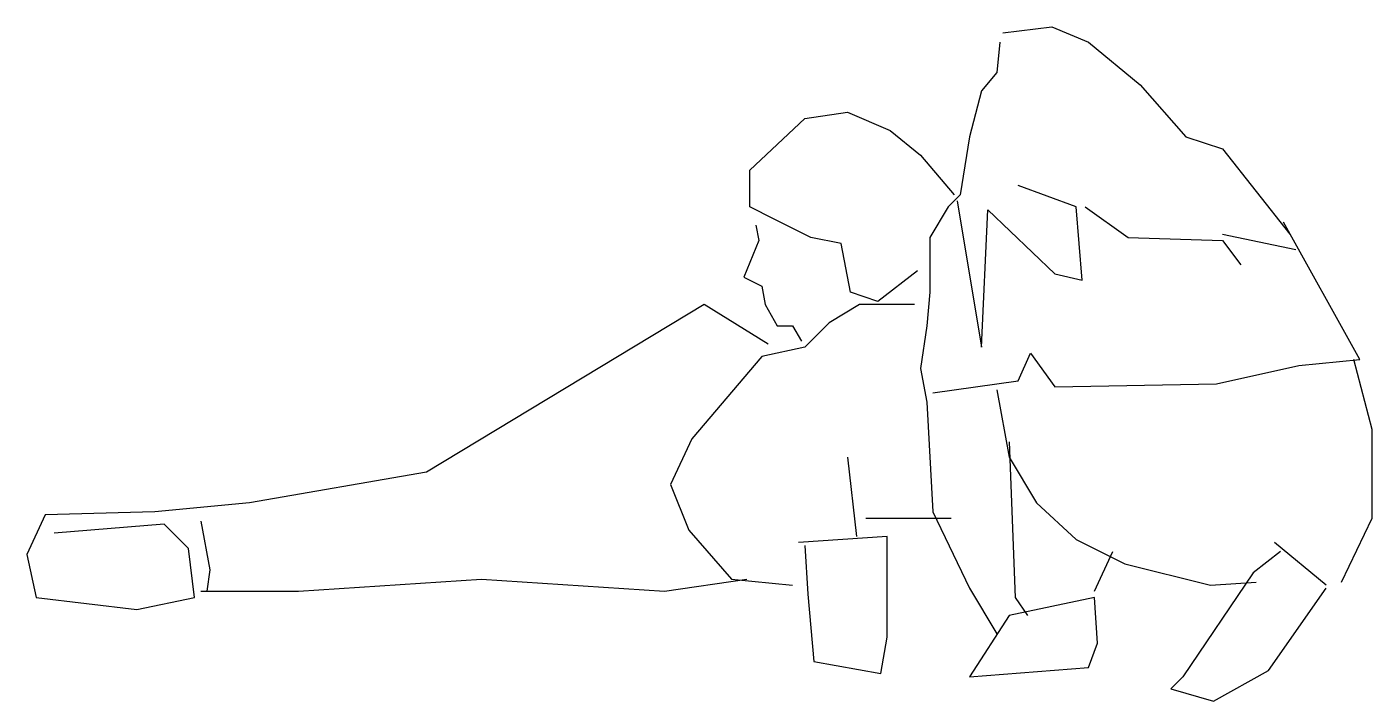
# Model space of a CAD drawing. Header units: millimetres. Extents: x -1535.38 to -1534.05, y 1848.42 to 1849.08.
import ezdxf

# ---------------------------------------------------------------- set-up
doc = ezdxf.new("R2010")
doc.units = ezdxf.units.MM
doc.header["$LTSCALE"] = 10
doc.layers.add('Humanos', color=2, linetype='Continuous')

msp = doc.modelspace()

# ---------------------------------------------------------------- linework, layer by layer
at = {"layer": 'Humanos'}
for p, q in [((-1534.4167, 1849.0786), (-1534.3687, 1849.0846)), ((-1534.3687, 1849.0846), (-1534.3327, 1849.0696)), ((-1534.4197, 1849.0696), (-1534.4227, 1849.0396)), ((-1534.3327, 1849.0696), (-1534.2817, 1849.0276)), ((-1534.4227, 1849.0396), (-1534.4377, 1849.0216)), ((-1534.2817, 1849.0276), (-1534.2367, 1848.9766)), ((-1534.4377, 1849.0216), (-1534.4497, 1848.9766)), ((-1534.6117, 1848.9946), (-1534.5697, 1849.0006)), ((-1534.5697, 1849.0006), (-1534.5277, 1848.9826)), ((-1534.6657, 1848.9436), (-1534.6117, 1848.9946)), ((-1534.5277, 1848.9826), (-1534.4977, 1848.9586)), ((-1534.4497, 1848.9766), (-1534.4587, 1848.9196)), ((-1534.2367, 1848.9766), (-1534.2007, 1848.9646)), ((-1534.2007, 1848.9646), (-1534.1347, 1848.8806)), ((-1534.4977, 1848.9586), (-1534.4647, 1848.9196)), ((-1534.6657, 1848.9076), (-1534.6657, 1848.9436)), ((-1534.4587, 1848.9196), (-1534.4707, 1848.9076)), ((-1534.3447, 1848.9076), (-1534.4017, 1848.9286)), ((-1534.6417, 1848.8956), (-1534.6657, 1848.9076)), ((-1534.4707, 1848.9076), (-1534.4887, 1848.8776)), ((-1534.4617, 1848.9136), (-1534.4377, 1848.7696)), ((-1534.3387, 1848.8356), (-1534.3447, 1848.9076)), ((-1534.3357, 1848.9076), (-1534.2937, 1848.8776)), ((-1534.6057, 1848.8776), (-1534.6417, 1848.8956)), ((-1534.4377, 1848.7696), (-1534.4317, 1848.9046)), ((-1534.4317, 1848.9046), (-1534.3657, 1848.8416)), ((-1534.0657, 1848.7576), (-1534.1407, 1848.8926)), ((-1534.6597, 1848.8896), (-1534.6567, 1848.8746)), ((-1534.2007, 1848.8806), (-1534.1287, 1848.8656)), ((-1534.6567, 1848.8746), (-1534.6717, 1848.8386)), ((-1534.5757, 1848.8716), (-1534.6057, 1848.8776)), ((-1534.5667, 1848.8236), (-1534.5757, 1848.8716)), ((-1534.4887, 1848.8776), (-1534.4887, 1848.8236)), ((-1534.2937, 1848.8776), (-1534.2007, 1848.8746)), ((-1534.2007, 1848.8746), (-1534.1827, 1848.8506)), ((-1534.5007, 1848.8446), (-1534.5397, 1848.8146)), ((-1534.3657, 1848.8416), (-1534.3387, 1848.8356)), ((-1534.6717, 1848.8386), (-1534.6537, 1848.8296)), ((-1534.6537, 1848.8296), (-1534.6507, 1848.8116)), ((-1534.5397, 1848.8146), (-1534.5667, 1848.8236)), ((-1534.4887, 1848.8236), (-1534.4917, 1848.7906)), ((-1534.7107, 1848.8116), (-1534.9837, 1848.6466)), ((-1534.6477, 1848.7726), (-1534.7107, 1848.8116)), ((-1534.6507, 1848.8116), (-1534.6387, 1848.7906)), ((-1534.5577, 1848.8116), (-1534.5877, 1848.7936)), ((-1534.5037, 1848.8116), (-1534.5577, 1848.8116)), ((-1534.6387, 1848.7906), (-1534.6237, 1848.7906)), ((-1534.6237, 1848.7906), (-1534.6147, 1848.7756)), ((-1534.5877, 1848.7936), (-1534.6117, 1848.7696)), ((-1534.4917, 1848.7906), (-1534.4977, 1848.7486)), ((-1534.6537, 1848.7606), (-1534.7227, 1848.6796)), ((-1534.6117, 1848.7696), (-1534.6537, 1848.7606)), ((-1534.4017, 1848.7366), (-1534.3897, 1848.7636)), ((-1534.3897, 1848.7636), (-1534.3657, 1848.7306)), ((-1534.4977, 1848.7486), (-1534.4917, 1848.7156)), ((-1534.2067, 1848.7336), (-1534.1257, 1848.7516)), ((-1534.1257, 1848.7516), (-1534.0657, 1848.7576)), ((-1534.0537, 1848.6886), (-1534.0717, 1848.7576)), ((-1534.4857, 1848.7246), (-1534.4017, 1848.7366)), ((-1534.4227, 1848.7276), (-1534.4107, 1848.6616)), ((-1534.3657, 1848.7306), (-1534.2067, 1848.7336)), ((-1534.4917, 1848.7156), (-1534.4857, 1848.6076)), ((-1534.0537, 1848.6016), (-1534.0537, 1848.6886)), ((-1534.7227, 1848.6796), (-1534.7437, 1848.6346)), ((-1534.4107, 1848.6766), (-1534.4047, 1848.5236)), ((-1534.5697, 1848.6616), (-1534.5607, 1848.5836)), ((-1534.4107, 1848.6616), (-1534.3837, 1848.6166)), ((-1534.9837, 1848.6466), (-1535.1577, 1848.6166)), ((-1534.7437, 1848.6346), (-1534.7257, 1848.5896)), ((-1535.1577, 1848.6166), (-1535.2507, 1848.6076)), ((-1534.3837, 1848.6166), (-1534.3447, 1848.5806)), ((-1535.3587, 1848.6046), (-1535.3767, 1848.5656)), ((-1535.2507, 1848.6076), (-1535.3587, 1848.6046)), ((-1534.5517, 1848.6016), (-1534.4677, 1848.6016)), ((-1534.4857, 1848.6076), (-1534.4497, 1848.5326)), ((-1534.0837, 1848.5386), (-1534.0537, 1848.6016)), ((-1535.2417, 1848.5956), (-1535.3497, 1848.5866)), ((-1535.2177, 1848.5716), (-1535.2417, 1848.5956)), ((-1535.2057, 1848.5986), (-1535.1967, 1848.5506)), ((-1534.7257, 1848.5896), (-1534.6837, 1848.5416)), ((-1534.5307, 1848.5836), (-1534.6177, 1848.5776)), ((-1534.5307, 1848.4846), (-1534.5307, 1848.5836)), ((-1534.3447, 1848.5806), (-1534.2967, 1848.5566)), ((-1534.0987, 1848.5356), (-1534.1497, 1848.5776)), ((-1535.3767, 1848.5656), (-1535.3677, 1848.5236)), ((-1535.2117, 1848.5236), (-1535.2177, 1848.5716)), ((-1534.6117, 1848.5746), (-1534.6087, 1848.5266)), ((-1534.3267, 1848.5296), (-1534.3087, 1848.5686)), ((-1534.1437, 1848.5686), (-1534.1707, 1848.5476)), ((-1535.1967, 1848.5506), (-1535.1997, 1848.5296)), ((-1534.2967, 1848.5566), (-1534.2127, 1848.5356)), ((-1535.1097, 1848.5296), (-1534.9297, 1848.5416)), ((-1534.9297, 1848.5416), (-1534.7497, 1848.5296)), ((-1534.7497, 1848.5296), (-1534.6687, 1848.5416)), ((-1534.6837, 1848.5416), (-1534.6237, 1848.5356)), ((-1534.1707, 1848.5476), (-1534.2397, 1848.4456)), ((-1534.2127, 1848.5356), (-1534.1677, 1848.5386)), ((-1535.3677, 1848.5236), (-1535.2687, 1848.5116)), ((-1535.2687, 1848.5116), (-1535.2117, 1848.5236)), ((-1535.2057, 1848.5296), (-1535.1097, 1848.5296)), ((-1534.6087, 1848.5266), (-1534.6027, 1848.4606)), ((-1534.4497, 1848.5326), (-1534.4227, 1848.4876)), ((-1534.3267, 1848.5236), (-1534.4107, 1848.5056)), ((-1534.4047, 1848.5236), (-1534.3927, 1848.5056)), ((-1534.3237, 1848.4786), (-1534.3267, 1848.5236)), ((-1534.1557, 1848.4516), (-1534.0987, 1848.5326)), ((-1534.4107, 1848.5056), (-1534.4497, 1848.4456)), ((-1534.5367, 1848.4486), (-1534.5307, 1848.4846)), ((-1534.3327, 1848.4546), (-1534.3237, 1848.4786)), ((-1534.6027, 1848.4606), (-1534.5367, 1848.4486)), ((-1534.4497, 1848.4456), (-1534.3327, 1848.4546)), ((-1534.2397, 1848.4456), (-1534.2517, 1848.4336)), ((-1534.2097, 1848.4216), (-1534.1557, 1848.4516)), ((-1534.2517, 1848.4336), (-1534.2097, 1848.4216))]:
    msp.add_line(p, q, dxfattribs=at)

doc.saveas('drawing.dxf')
